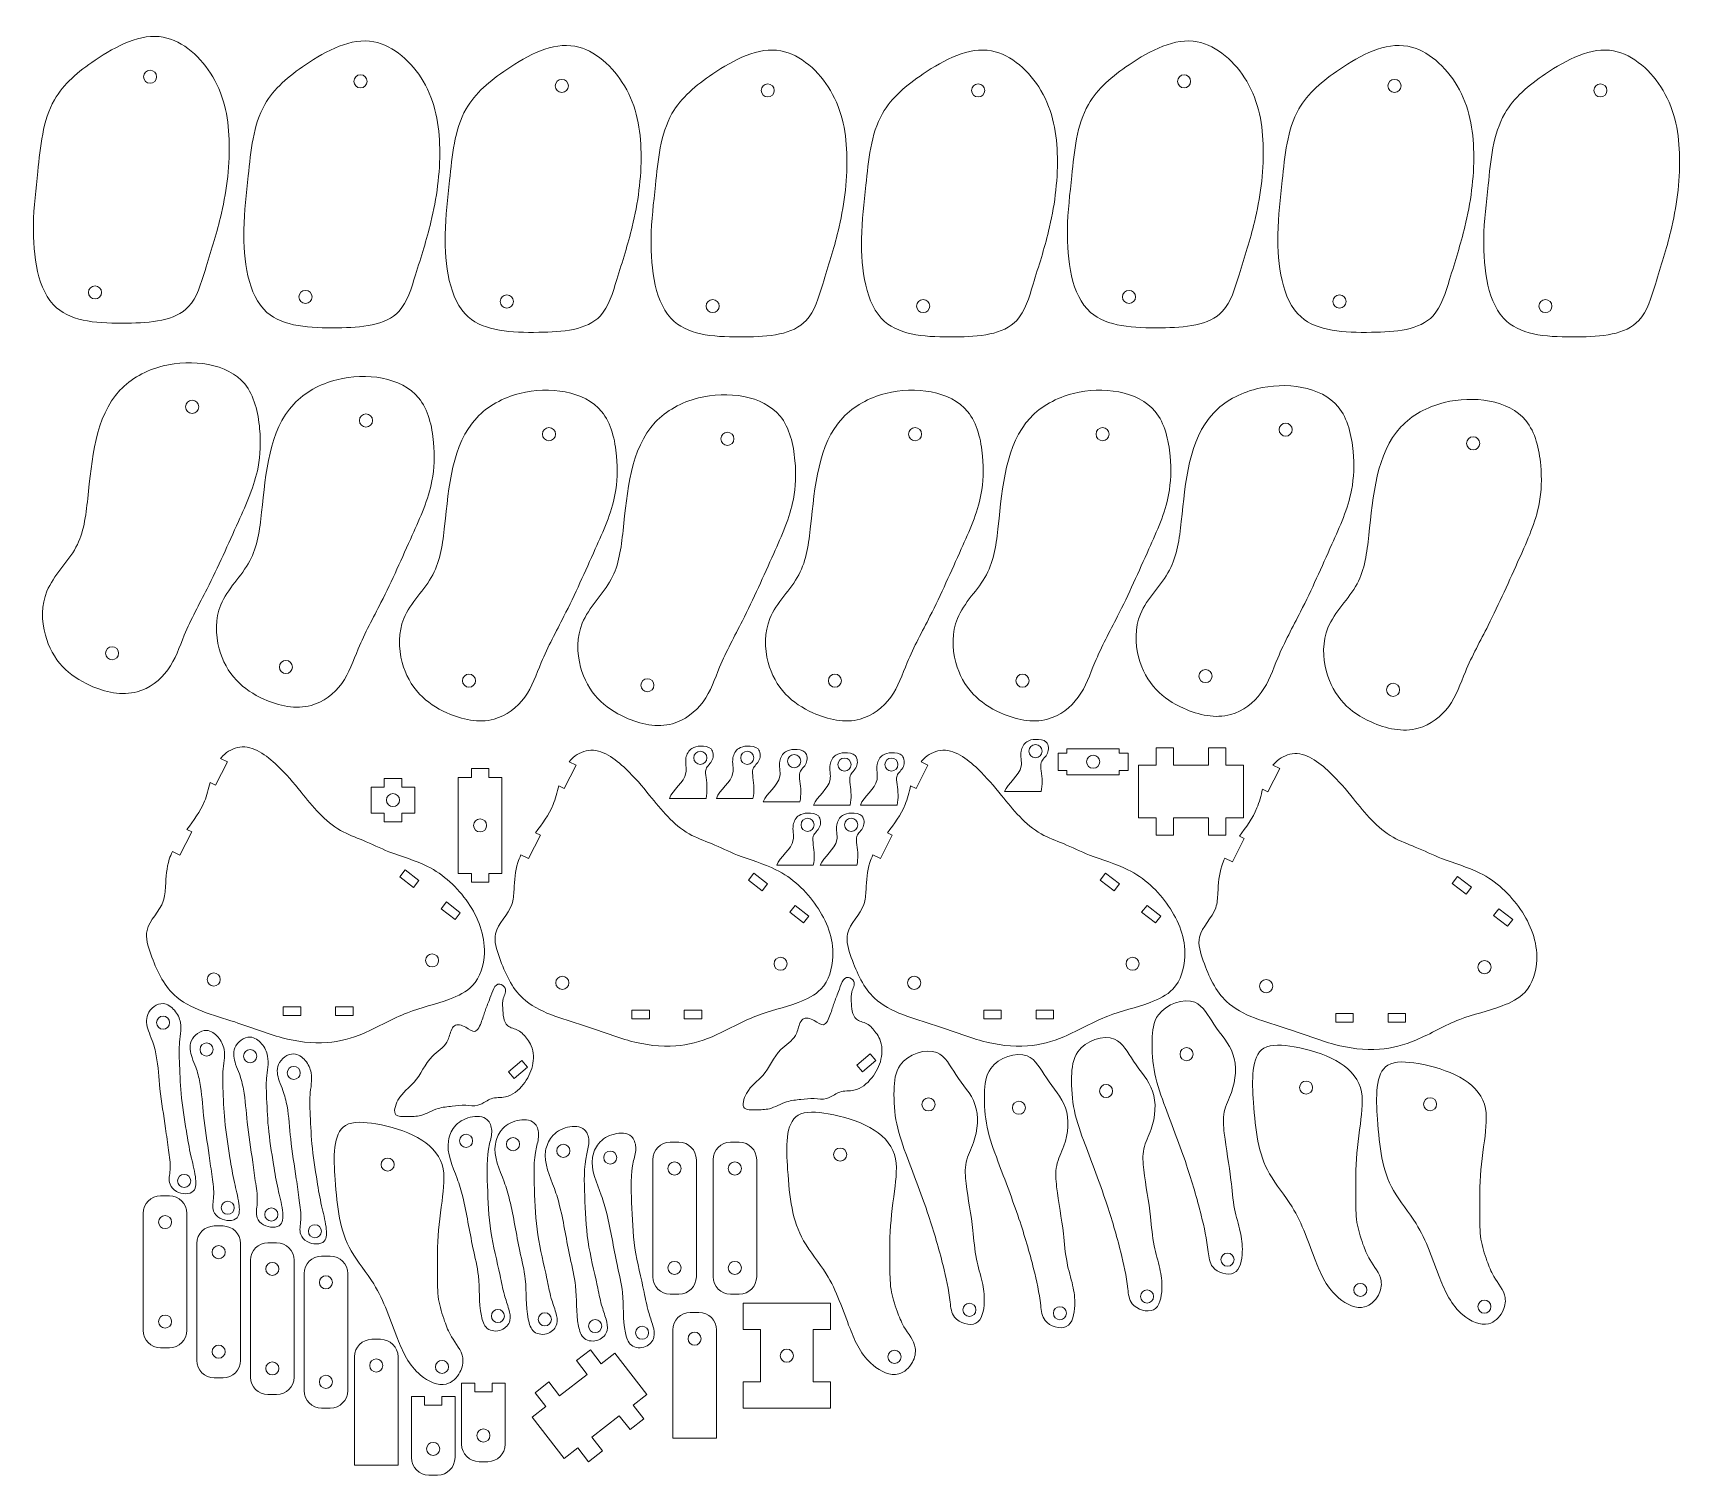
# Model space of a CAD drawing. Header units: inches. Extents: x 0.2 to 23.8, y 1.2 to 21.8.
import ezdxf

# ---------------------------------------------------------------- set-up
doc = ezdxf.new("R2010")
doc.units = ezdxf.units.IN
doc.header["$MEASUREMENT"] = 0

msp = doc.modelspace()

# ---------------------------------------------------------------- linework, layer by layer
at = {"color": 7, "linetype": 'Continuous', "lineweight": 15}
for p, q in [((15.787, 11.576), (15.037, 11.576)), ((15.037, 11.514), (15.037, 11.576)), ((15.787, 11.514), (15.787, 11.576)), ((16.314, 11.588), (16.564, 11.588)), ((16.314, 11.338), (16.314, 11.588)), ((16.564, 11.588), (16.564, 11.338)), ((17.064, 11.588), (17.314, 11.588)), ((17.064, 11.338), (17.064, 11.588)), ((17.314, 11.588), (17.314, 11.338)), ((2.845, 11.053), (3.015, 11.387)), ((3.015, 11.387), (2.916, 11.437)), ((7.837, 11.005), (8.007, 11.339)), ((8.007, 11.339), (7.908, 11.389)), ((12.876, 11.005), (13.046, 11.339)), ((13.046, 11.339), (12.948, 11.389)), ((15.037, 11.514), (14.912, 11.514)), ((14.912, 11.514), (14.912, 11.264)), ((15.787, 11.514), (15.912, 11.514)), ((15.912, 11.264), (15.912, 11.514)), ((16.064, 11.338), (16.314, 11.338)), ((16.064, 11.338), (16.064, 10.588)), ((16.564, 11.338), (17.064, 11.338)), ((17.314, 11.338), (17.564, 11.338)), ((17.564, 11.338), (17.564, 10.588)), ((18.086, 11.291), (17.987, 11.341)), ((2.845, 11.053), (2.768, 11.092)), ((5.261, 11.15), (5.511, 11.15)), ((5.261, 11.025), (5.261, 11.15)), ((5.511, 11.025), (5.511, 11.15)), ((6.321, 9.791), (6.321, 11.166)), ((6.508, 11.166), (6.321, 11.166)), ((6.508, 11.291), (6.758, 11.291)), ((6.508, 11.166), (6.508, 11.291)), ((6.758, 11.166), (6.758, 11.291)), ((6.946, 11.166), (6.758, 11.166)), ((6.946, 9.791), (6.946, 11.166)), ((15.037, 11.264), (14.912, 11.264)), ((15.037, 11.201), (15.037, 11.264)), ((15.787, 11.201), (15.037, 11.201)), ((15.787, 11.201), (15.787, 11.264)), ((15.787, 11.264), (15.912, 11.264)), ((17.916, 10.957), (18.086, 11.291)), ((5.073, 11.025), (5.261, 11.025)), ((5.073, 10.655), (5.073, 11.025)), ((5.511, 11.025), (5.698, 11.025)), ((5.698, 10.655), (5.698, 11.025)), ((7.837, 11.005), (7.76, 11.044)), ((9.345, 10.865), (9.869, 10.865)), ((10.017, 10.865), (10.541, 10.865)), ((12.876, 11.005), (12.799, 11.044)), ((14.144, 10.961), (14.668, 10.961)), ((17.916, 10.957), (17.839, 10.996)), ((5.073, 10.655), (5.261, 10.655)), ((5.261, 10.655), (5.261, 10.53)), ((5.511, 10.655), (5.511, 10.53)), ((5.511, 10.655), (5.698, 10.655)), ((10.689, 10.817), (11.213, 10.817)), ((11.409, 10.769), (11.933, 10.769)), ((12.081, 10.769), (12.605, 10.769)), ((2.335, 10.05), (2.505, 10.384)), ((2.505, 10.384), (2.435, 10.42)), ((5.261, 10.53), (5.511, 10.53)), ((16.314, 10.588), (16.064, 10.588)), ((16.314, 10.338), (16.314, 10.588)), ((16.564, 10.588), (16.564, 10.338)), ((17.064, 10.588), (16.564, 10.588)), ((17.064, 10.338), (17.064, 10.588)), ((17.314, 10.588), (17.314, 10.338)), ((17.564, 10.588), (17.314, 10.588)), ((7.326, 10.002), (7.496, 10.336)), ((7.496, 10.336), (7.426, 10.372)), ((12.366, 10.002), (12.536, 10.336)), ((12.536, 10.336), (12.466, 10.372)), ((16.314, 10.338), (16.564, 10.338)), ((17.064, 10.338), (17.314, 10.338)), ((17.406, 9.954), (17.576, 10.288)), ((17.576, 10.288), (17.506, 10.324)), ((2.335, 10.05), (2.228, 10.104)), ((7.326, 10.002), (7.219, 10.056)), ((12.366, 10.002), (12.259, 10.056)), ((17.406, 9.954), (17.299, 10.008)), ((5.483, 9.741), (5.56, 9.84)), ((5.681, 9.588), (5.483, 9.741)), ((5.56, 9.84), (5.758, 9.687)), ((5.758, 9.687), (5.681, 9.588)), ((6.508, 9.791), (6.321, 9.791)), ((6.508, 9.791), (6.508, 9.666)), ((6.758, 9.791), (6.758, 9.666)), ((6.946, 9.791), (6.758, 9.791)), ((10.475, 9.693), (10.552, 9.792)), ((10.673, 9.54), (10.475, 9.693)), ((10.552, 9.792), (10.749, 9.639)), ((10.881, 9.906), (11.405, 9.906)), ((11.505, 9.906), (12.029, 9.906)), ((15.515, 9.693), (15.591, 9.792)), ((15.712, 9.54), (15.515, 9.693)), ((15.591, 9.792), (15.789, 9.639)), ((20.554, 9.645), (20.631, 9.744)), ((20.631, 9.744), (20.829, 9.591)), ((6.508, 9.666), (6.758, 9.666)), ((10.749, 9.639), (10.673, 9.54)), ((15.789, 9.639), (15.712, 9.54)), ((20.752, 9.492), (20.554, 9.645)), ((20.829, 9.591), (20.752, 9.492)), ((6.076, 9.282), (6.153, 9.381)), ((6.274, 9.129), (6.076, 9.282)), ((6.153, 9.381), (6.35, 9.228)), ((6.35, 9.228), (6.274, 9.129)), ((11.068, 9.234), (11.144, 9.333)), ((11.265, 9.081), (11.068, 9.234)), ((11.144, 9.333), (11.342, 9.18)), ((16.107, 9.234), (16.184, 9.333)), ((16.305, 9.081), (16.107, 9.234)), ((16.184, 9.333), (16.382, 9.18)), ((21.147, 9.186), (21.224, 9.285)), ((21.224, 9.285), (21.421, 9.132)), ((11.342, 9.18), (11.265, 9.081)), ((16.382, 9.18), (16.305, 9.081)), ((21.345, 9.033), (21.147, 9.186)), ((21.421, 9.132), (21.345, 9.033)), ((4.065, 7.88), (3.815, 7.88)), ((3.815, 7.755), (3.815, 7.88)), ((4.065, 7.755), (4.065, 7.88)), ((4.815, 7.88), (4.565, 7.88)), ((4.565, 7.755), (4.565, 7.88)), ((4.815, 7.755), (4.815, 7.88)), ((9.057, 7.832), (8.807, 7.832)), ((8.807, 7.707), (8.807, 7.832)), ((9.057, 7.707), (9.057, 7.832)), ((9.807, 7.832), (9.557, 7.832)), ((9.557, 7.707), (9.557, 7.832)), ((9.807, 7.707), (9.807, 7.832)), ((14.096, 7.832), (13.846, 7.832)), ((13.846, 7.707), (13.846, 7.832)), ((14.096, 7.707), (14.096, 7.832)), ((14.846, 7.832), (14.596, 7.832)), ((14.596, 7.707), (14.596, 7.832)), ((14.846, 7.707), (14.846, 7.832)), ((19.136, 7.784), (18.886, 7.784)), ((18.886, 7.659), (18.886, 7.784)), ((19.136, 7.659), (19.136, 7.784)), ((19.886, 7.784), (19.636, 7.784)), ((19.636, 7.659), (19.636, 7.784)), ((19.886, 7.659), (19.886, 7.784)), ((4.065, 7.755), (3.815, 7.755)), ((4.815, 7.755), (4.565, 7.755)), ((9.057, 7.707), (8.807, 7.707)), ((9.807, 7.707), (9.557, 7.707)), ((14.096, 7.707), (13.846, 7.707)), ((14.846, 7.707), (14.596, 7.707)), ((19.136, 7.659), (18.886, 7.659)), ((19.886, 7.659), (19.636, 7.659)), ((7.039, 6.948), (7.229, 7.11)), ((7.31, 7.015), (7.229, 7.11)), ((12.03, 7.044), (12.22, 7.206)), ((12.111, 6.949), (12.301, 7.111)), ((12.301, 7.111), (12.22, 7.206)), ((7.12, 6.853), (7.039, 6.948)), ((7.12, 6.853), (7.31, 7.015)), ((12.111, 6.949), (12.03, 7.044)), ((9.48, 5.94), (9.355, 5.94)), ((10.344, 5.94), (10.219, 5.94)), ((9.105, 5.69), (9.105, 4.015)), ((9.73, 4.015), (9.73, 5.69)), ((9.969, 5.69), (9.969, 4.015)), ((10.594, 4.015), (10.594, 5.69)), ((2.184, 5.172), (2.059, 5.172)), ((1.809, 4.922), (1.809, 3.247)), ((2.434, 3.247), (2.434, 4.922)), ((2.952, 4.741), (2.827, 4.741)), ((2.577, 4.491), (2.577, 2.816)), ((3.202, 2.816), (3.202, 4.491)), ((3.72, 4.501), (3.595, 4.501)), ((3.345, 4.251), (3.345, 2.576)), ((3.97, 2.576), (3.97, 4.251)), ((4.488, 4.309), (4.363, 4.309)), ((4.113, 4.059), (4.113, 2.384)), ((4.738, 2.384), (4.738, 4.059)), ((9.355, 3.765), (9.48, 3.765)), ((10.219, 3.765), (10.344, 3.765)), ((10.401, 3.259), (10.401, 3.634)), ((11.651, 3.634), (10.401, 3.634)), ((11.651, 3.634), (11.651, 3.259)), ((9.643, 3.502), (9.768, 3.502)), ((5.083, 3.118), (5.208, 3.118)), ((9.393, 1.702), (9.393, 3.252)), ((10.018, 1.702), (10.018, 3.252)), ((10.651, 3.259), (10.401, 3.259)), ((10.651, 2.509), (10.651, 3.259)), ((11.401, 2.509), (11.401, 3.259)), ((11.401, 3.259), (11.651, 3.259)), ((2.059, 2.997), (2.184, 2.997)), ((4.833, 1.318), (4.833, 2.868)), ((5.458, 1.318), (5.458, 2.868)), ((8.014, 2.814), (8.212, 2.967)), ((8.212, 2.967), (8.365, 2.769)), ((8.365, 2.769), (8.562, 2.922)), ((8.562, 2.922), (9.022, 2.33)), ((7.772, 2.31), (8.167, 2.616)), ((8.167, 2.616), (8.014, 2.814)), ((2.827, 2.566), (2.952, 2.566)), ((6.556, 2.491), (6.369, 2.491)), ((6.369, 2.491), (6.369, 1.616)), ((6.556, 2.366), (6.556, 2.491)), ((6.806, 2.366), (6.556, 2.366)), ((6.994, 2.491), (6.806, 2.491)), ((6.806, 2.491), (6.806, 2.366)), ((6.994, 1.616), (6.994, 2.491)), ((7.421, 2.354), (7.619, 2.507)), ((7.619, 2.507), (7.772, 2.31)), ((10.651, 2.509), (10.401, 2.509)), ((10.401, 2.134), (10.401, 2.509)), ((11.401, 2.509), (11.651, 2.509)), ((11.651, 2.134), (11.651, 2.509)), ((3.595, 2.326), (3.72, 2.326)), ((4.363, 2.134), (4.488, 2.134)), ((5.836, 2.299), (5.649, 2.299)), ((5.649, 2.299), (5.649, 1.424)), ((5.836, 2.174), (5.836, 2.299)), ((6.086, 2.174), (5.836, 2.174)), ((6.274, 2.299), (6.086, 2.299)), ((6.086, 2.299), (6.086, 2.174)), ((6.274, 1.424), (6.274, 2.299)), ((7.377, 2.003), (7.574, 2.157)), ((7.574, 2.157), (7.421, 2.354)), ((9.022, 2.33), (8.824, 2.176)), ((8.824, 2.176), (8.977, 1.979)), ((10.401, 2.134), (11.651, 2.134)), ((7.377, 2.003), (7.836, 1.411)), ((8.627, 2.023), (8.232, 1.717)), ((8.78, 1.826), (8.627, 2.023)), ((8.78, 1.826), (8.977, 1.979)), ((8.232, 1.717), (8.385, 1.519)), ((9.393, 1.702), (10.018, 1.702)), ((8.034, 1.564), (7.836, 1.411)), ((8.187, 1.366), (8.034, 1.564)), ((8.187, 1.366), (8.385, 1.519)), ((4.833, 1.318), (5.458, 1.318)), ((6.619, 1.366), (6.744, 1.366)), ((5.899, 1.174), (6.024, 1.174))]:
    msp.add_line(p, q, dxfattribs=at)
for centre, radius in [((1.907, 21.199), 0.0938), ((4.921, 21.133), 0.0938), ((7.804, 21.068), 0.0938), ((10.752, 21.003), 0.0938), ((13.766, 21.003), 0.0938), ((16.714, 21.133), 0.0938), ((19.728, 21.068), 0.0938), ((22.676, 21.003), 0.0938), ((1.119, 18.111), 0.0938), ((4.133, 18.046), 0.0938), ((7.016, 17.98), 0.0938), ((9.964, 17.915), 0.0938), ((12.978, 17.915), 0.0938), ((15.926, 18.046), 0.0938), ((18.94, 17.98), 0.0938), ((21.889, 17.915), 0.0938), ((2.51, 16.472), 0.0938), ((4.999, 16.276), 0.0938), ((7.62, 16.08), 0.0938), ((10.175, 16.014), 0.0938), ((12.862, 16.08), 0.0938), ((15.548, 16.08), 0.0938), ((18.169, 16.145), 0.0938), ((20.855, 15.949), 0.0938), ((1.363, 12.943), 0.0938), ((3.853, 12.746), 0.0938), ((6.474, 12.55), 0.0938), ((9.029, 12.485), 0.0938), ((11.715, 12.55), 0.0938), ((14.401, 12.55), 0.0938), ((17.022, 12.616), 0.0938), ((19.708, 12.419), 0.0938), ((14.587, 11.541), 0.0938), ((9.787, 11.445), 0.0938), ((10.459, 11.445), 0.0938), ((11.131, 11.397), 0.0938), ((11.851, 11.349), 0.0938), ((12.523, 11.349), 0.0938), ((15.412, 11.389), 0.0938), ((5.386, 10.84), 0.0938), ((6.633, 10.478), 0.0938), ((11.323, 10.486), 0.0938), ((11.947, 10.486), 0.0938), ((5.946, 8.544), 0.0938), ((10.937, 8.496), 0.0938), ((15.977, 8.496), 0.0938), ((21.017, 8.448), 0.0938), ((2.819, 8.271), 0.0938), ((7.811, 8.223), 0.0938), ((12.85, 8.223), 0.0938), ((17.89, 8.175), 0.0938), ((2.093, 7.653), 0.0938), ((2.717, 7.269), 0.0938), ((3.341, 7.173), 0.0938), ((16.75, 7.202), 0.0938), ((3.965, 6.933), 0.0938), ((15.598, 6.674), 0.0938), ((18.462, 6.723), 0.0938), ((13.055, 6.482), 0.0938), ((14.35, 6.434), 0.0938), ((20.237, 6.484), 0.0938), ((6.433, 5.961), 0.0938), ((7.105, 5.913), 0.0938), ((7.825, 5.817), 0.0938), ((5.31, 5.62), 0.0938), ((8.497, 5.721), 0.0938), ((11.79, 5.764), 0.0938), ((2.396, 5.386), 0.0938), ((9.417, 5.565), 0.0938), ((10.281, 5.565), 0.0938), ((3.02, 5.002), 0.0938), ((3.644, 4.906), 0.0938), ((2.122, 4.797), 0.0938), ((4.268, 4.666), 0.0938), ((2.89, 4.366), 0.0938), ((17.336, 4.259), 0.0937), ((3.658, 4.126), 0.0938), ((4.426, 3.934), 0.0938), ((9.417, 4.14), 0.0938), ((10.281, 4.14), 0.0938), ((16.184, 3.731), 0.0937), ((19.239, 3.826), 0.0938), ((6.889, 3.452), 0.0938), ((13.64, 3.54), 0.0937), ((14.936, 3.492), 0.0937), ((21.015, 3.586), 0.0938), ((2.122, 3.372), 0.0938), ((7.561, 3.404), 0.0938), ((8.281, 3.308), 0.0938), ((8.953, 3.212), 0.0938), ((9.705, 3.127), 0.0938), ((2.89, 2.941), 0.0938), ((5.146, 2.743), 0.0938), ((11.026, 2.884), 0.0938), ((12.568, 2.867), 0.0938), ((3.658, 2.701), 0.0938), ((4.426, 2.509), 0.0938), ((6.088, 2.723), 0.0938), ((6.681, 1.741), 0.0938), ((5.961, 1.549), 0.0938)]:
    msp.add_circle(centre, radius, dxfattribs=at)
for centre, start, end in [((9.355, 5.69), 90, 180), ((9.48, 5.69), 0, 90), ((10.219, 5.69), 90, 180), ((10.344, 5.69), 0, 90), ((2.059, 4.922), 90, 180), ((2.184, 4.922), 0, 90), ((2.827, 4.491), 90, 180), ((2.952, 4.491), 0, 90), ((3.595, 4.251), 90, 180), ((3.72, 4.251), 0, 90), ((4.363, 4.059), 90, 180), ((4.488, 4.059), 0, 90), ((9.355, 4.015), 180, 270), ((9.48, 4.015), 270, 0), ((10.219, 4.015), 180, 270), ((10.344, 4.015), 270, 0), ((9.643, 3.252), 90, 180), ((9.768, 3.252), 0, 90), ((2.059, 3.247), 180, 270), ((2.184, 3.247), 270, 0), ((5.083, 2.868), 90, 180), ((5.208, 2.868), 0, 90), ((2.827, 2.816), 180, 270), ((2.952, 2.816), 270, 0), ((3.595, 2.576), 180, 270), ((3.72, 2.576), 270, 0), ((4.363, 2.384), 180, 270), ((4.488, 2.384), 270, 0), ((5.899, 1.424), 180, 270), ((6.024, 1.424), 270, 0), ((6.619, 1.616), 180, 270), ((6.744, 1.616), 270, 0)]:
    msp.add_arc(centre, 0.25, start, end, dxfattribs=at)
for points, knots in [([(0.237, 19.072), (0.23, 18.641), (0.342, 17.709), (1.528, 17.647), (2.484, 17.715), (2.717, 18.513), (2.961, 19.257), (3.094, 20.214), (2.931, 21.207), (2.081, 21.988), (1.148, 21.496), (0.392, 20.868), (0.315, 19.914), (0.241, 19.344), (0.237, 19.072)], [0, 0, 0, 0, 0.109929, 0.202397, 0.284224, 0.335388, 0.405959, 0.501198, 0.58986, 0.671199, 0.763591, 0.836455, 0.930609, 1, 1, 1, 1]), ([(3.251, 19.007), (3.244, 18.576), (3.355, 17.643), (4.542, 17.581), (5.498, 17.649), (5.731, 18.447), (5.975, 19.192), (6.108, 20.149), (5.945, 21.141), (5.095, 21.923), (4.162, 21.431), (3.406, 20.802), (3.328, 19.849), (3.255, 19.279), (3.251, 19.007)], [0, 0, 0, 0, 0.109929, 0.202397, 0.284224, 0.335388, 0.405959, 0.501198, 0.58986, 0.671199, 0.763591, 0.836455, 0.930609, 1, 1, 1, 1]), ([(15.044, 19.007), (15.037, 18.576), (15.149, 17.643), (16.336, 17.581), (17.291, 17.649), (17.525, 18.447), (17.768, 19.192), (17.901, 20.149), (17.738, 21.141), (16.888, 21.923), (15.956, 21.431), (15.199, 20.802), (15.122, 19.849), (15.048, 19.279), (15.044, 19.007)], [0, 0, 0, 0, 0.109929, 0.202397, 0.284224, 0.335388, 0.405959, 0.501198, 0.58986, 0.671199, 0.763591, 0.836455, 0.930609, 1, 1, 1, 1]), ([(6.134, 18.941), (6.127, 18.51), (6.238, 17.578), (7.425, 17.516), (8.381, 17.584), (8.614, 18.382), (8.858, 19.126), (8.991, 20.083), (8.827, 21.076), (7.977, 21.858), (7.045, 21.365), (6.288, 20.737), (6.211, 19.783), (6.138, 19.213), (6.134, 18.941)], [0, 0, 0, 0, 0.109929, 0.202397, 0.284224, 0.335388, 0.405959, 0.501198, 0.58986, 0.671199, 0.763591, 0.836455, 0.930609, 1, 1, 1, 1]), ([(9.082, 18.876), (9.075, 18.445), (9.187, 17.513), (10.374, 17.45), (11.329, 17.518), (11.562, 18.316), (11.806, 19.061), (11.939, 20.018), (11.776, 21.011), (10.926, 21.792), (9.993, 21.3), (9.237, 20.671), (9.16, 19.718), (9.086, 19.148), (9.082, 18.876)], [0, 0, 0, 0, 0.109929, 0.202397, 0.284224, 0.335388, 0.405959, 0.501198, 0.58986, 0.671199, 0.763591, 0.836455, 0.930609, 1, 1, 1, 1]), ([(12.096, 18.876), (12.089, 18.445), (12.201, 17.513), (13.387, 17.45), (14.343, 17.518), (14.576, 18.316), (14.82, 19.061), (14.953, 20.018), (14.79, 21.011), (13.94, 21.792), (13.007, 21.3), (12.251, 20.671), (12.174, 19.718), (12.1, 19.148), (12.096, 18.876)], [0, 0, 0, 0, 0.109929, 0.202397, 0.284224, 0.335388, 0.405959, 0.501198, 0.58986, 0.671199, 0.763591, 0.836455, 0.930609, 1, 1, 1, 1]), ([(18.058, 18.941), (18.051, 18.51), (18.163, 17.578), (19.35, 17.516), (20.305, 17.584), (20.539, 18.382), (20.782, 19.126), (20.915, 20.083), (20.752, 21.076), (19.902, 21.858), (18.969, 21.365), (18.213, 20.737), (18.136, 19.783), (18.062, 19.213), (18.058, 18.941)], [0, 0, 0, 0, 0.109929, 0.202397, 0.284224, 0.335388, 0.405959, 0.501198, 0.58986, 0.671199, 0.763591, 0.836455, 0.930609, 1, 1, 1, 1]), ([(21.006, 18.876), (21, 18.445), (21.111, 17.513), (22.298, 17.45), (23.254, 17.518), (23.487, 18.316), (23.73, 19.061), (23.863, 20.018), (23.7, 21.011), (22.85, 21.792), (21.918, 21.3), (21.161, 20.671), (21.084, 19.718), (21.011, 19.148), (21.006, 18.876)], [0, 0, 0, 0, 0.109929, 0.202397, 0.284224, 0.335388, 0.405959, 0.501198, 0.58986, 0.671199, 0.763591, 0.836455, 0.930609, 1, 1, 1, 1]), ([(2.397, 13.201), (2.492, 13.43), (2.785, 13.957), (3.136, 14.754), (3.48, 15.511), (3.5, 16.193), (3.304, 17.059), (2.21, 17.2), (1.14, 16.598), (1.056, 15.45), (0.925, 14.414), (0.353, 13.911), (0.35, 13.223), (0.617, 12.731), (1.092, 12.424), (1.697, 12.288), (2.214, 12.682), (2.327, 13.032), (2.397, 13.201)], [0, 0, 0, 0, 0.060367, 0.147459, 0.214848, 0.259879, 0.31505, 0.412855, 0.470827, 0.603019, 0.661592, 0.723224, 0.774678, 0.816596, 0.855565, 0.911147, 0.955232, 1, 1, 1, 1]), ([(4.887, 13.005), (4.982, 13.233), (5.275, 13.76), (5.626, 14.558), (5.97, 15.315), (5.99, 15.996), (5.794, 16.862), (4.7, 17.003), (3.63, 16.402), (3.546, 15.254), (3.414, 14.218), (2.842, 13.715), (2.84, 13.027), (3.107, 12.534), (3.582, 12.228), (4.187, 12.092), (4.704, 12.486), (4.817, 12.836), (4.887, 13.005)], [0, 0, 0, 0, 0.060367, 0.147459, 0.214848, 0.259879, 0.31505, 0.412855, 0.470827, 0.603019, 0.661592, 0.723224, 0.774678, 0.816596, 0.855565, 0.911147, 0.955232, 1, 1, 1, 1]), ([(7.508, 12.809), (7.603, 13.037), (7.895, 13.564), (8.247, 14.361), (8.591, 15.118), (8.61, 15.8), (8.415, 16.666), (7.32, 16.807), (6.25, 16.205), (6.167, 15.058), (6.035, 14.022), (5.463, 13.519), (5.461, 12.831), (5.728, 12.338), (6.202, 12.032), (6.807, 11.896), (7.325, 12.289), (7.437, 12.639), (7.508, 12.809)], [0, 0, 0, 0, 0.060367, 0.147459, 0.214848, 0.259879, 0.31505, 0.412855, 0.470827, 0.603019, 0.661592, 0.723224, 0.774678, 0.816596, 0.855565, 0.911147, 0.955232, 1, 1, 1, 1]), ([(12.749, 12.809), (12.844, 13.037), (13.137, 13.564), (13.488, 14.361), (13.832, 15.118), (13.852, 15.8), (13.656, 16.666), (12.562, 16.807), (11.492, 16.205), (11.408, 15.058), (11.277, 14.022), (10.705, 13.519), (10.702, 12.831), (10.969, 12.338), (11.444, 12.032), (12.049, 11.896), (12.566, 12.289), (12.679, 12.639), (12.749, 12.809)], [0, 0, 0, 0, 0.060367, 0.147459, 0.214848, 0.259879, 0.31505, 0.412855, 0.470827, 0.603019, 0.661592, 0.723224, 0.774678, 0.816596, 0.855565, 0.911147, 0.955232, 1, 1, 1, 1]), ([(15.436, 12.809), (15.53, 13.037), (15.823, 13.564), (16.175, 14.361), (16.519, 15.118), (16.538, 15.8), (16.342, 16.666), (15.248, 16.807), (14.178, 16.205), (14.095, 15.058), (13.963, 14.022), (13.391, 13.519), (13.388, 12.831), (13.656, 12.338), (14.13, 12.032), (14.735, 11.896), (15.253, 12.289), (15.365, 12.639), (15.436, 12.809)], [0, 0, 0, 0, 0.060367, 0.147459, 0.214848, 0.259879, 0.31505, 0.412855, 0.470827, 0.603019, 0.661592, 0.723224, 0.774678, 0.816596, 0.855565, 0.911147, 0.955232, 1, 1, 1, 1]), ([(18.056, 12.874), (18.151, 13.102), (18.444, 13.629), (18.795, 14.427), (19.139, 15.184), (19.159, 15.866), (18.963, 16.731), (17.869, 16.872), (16.799, 16.271), (16.716, 15.123), (16.584, 14.087), (16.012, 13.584), (16.009, 12.896), (16.276, 12.403), (16.751, 12.097), (17.356, 11.961), (17.873, 12.355), (17.986, 12.705), (18.056, 12.874)], [0, 0, 0, 0, 0.060367, 0.147459, 0.214848, 0.259879, 0.31505, 0.412855, 0.470827, 0.603019, 0.661592, 0.723224, 0.774678, 0.816596, 0.855565, 0.911147, 0.955232, 1, 1, 1, 1]), ([(10.063, 12.743), (10.158, 12.972), (10.451, 13.498), (10.802, 14.296), (11.146, 15.053), (11.166, 15.735), (10.97, 16.6), (9.876, 16.741), (8.806, 16.14), (8.722, 14.992), (8.59, 13.956), (8.018, 13.453), (8.016, 12.765), (8.283, 12.272), (8.758, 11.966), (9.363, 11.83), (9.88, 12.224), (9.993, 12.574), (10.063, 12.743)], [0, 0, 0, 0, 0.060367, 0.147459, 0.214848, 0.259879, 0.31505, 0.412855, 0.470827, 0.603019, 0.661592, 0.723224, 0.774678, 0.816596, 0.855565, 0.911147, 0.955232, 1, 1, 1, 1]), ([(20.743, 12.678), (20.838, 12.906), (21.13, 13.433), (21.482, 14.23), (21.826, 14.987), (21.845, 15.669), (21.65, 16.535), (20.555, 16.676), (19.485, 16.074), (19.402, 14.927), (19.27, 13.891), (18.698, 13.388), (18.695, 12.7), (18.963, 12.207), (19.437, 11.901), (20.042, 11.765), (20.56, 12.158), (20.672, 12.508), (20.743, 12.678)], [0, 0, 0, 0, 0.060367, 0.147459, 0.214848, 0.259879, 0.31505, 0.412855, 0.470827, 0.603019, 0.661592, 0.723224, 0.774678, 0.816596, 0.855565, 0.911147, 0.955232, 1, 1, 1, 1]), ([(2.228, 10.104), (2.21, 10.068), (2.146, 9.913), (2.131, 9.665), (2.111, 9.299), (1.79, 9.034), (1.948, 8.517), (2.235, 7.898), (3.066, 7.705), (3.764, 7.417), (4.409, 7.323), (5.023, 7.494), (5.561, 7.824), (6.118, 7.938), (6.595, 8.167), (6.768, 8.748), (6.506, 9.412), (5.959, 9.914), (5.377, 10.063), (4.977, 10.264), (4.485, 10.435), (4.123, 10.894), (3.737, 11.356), (3.299, 11.694), (3.016, 11.539), (2.951, 11.476), (2.939, 11.463), (2.927, 11.45), (2.916, 11.437)], [0.111717, 0.111717, 0.111717, 0.111717, 0.1206738, 0.148904, 0.1641659, 0.1987067, 0.2236188, 0.2719587, 0.3405409, 0.3918184, 0.4385, 0.4771503, 0.5271779, 0.5729772, 0.600307, 0.6360403, 0.69068, 0.7469129, 0.7893863, 0.8186818, 0.8437191, 0.9006592, 0.9374826, 0.9804937, 1, 1, 1, 1.0037866, 1.0037866, 1.0037866, 1.0037866]), ([(7.219, 10.056), (7.202, 10.02), (7.138, 9.866), (7.123, 9.617), (7.102, 9.251), (6.781, 8.986), (6.94, 8.469), (7.227, 7.85), (8.058, 7.657), (8.756, 7.369), (9.401, 7.275), (10.015, 7.446), (10.553, 7.777), (11.109, 7.89), (11.586, 8.119), (11.76, 8.7), (11.498, 9.364), (10.951, 9.866), (10.369, 10.015), (9.969, 10.216), (9.476, 10.387), (9.115, 10.846), (8.729, 11.308), (8.291, 11.646), (8.007, 11.491), (7.943, 11.428), (7.93, 11.415), (7.919, 11.402), (7.908, 11.389)], [0.111717, 0.111717, 0.111717, 0.111717, 0.1206738, 0.148904, 0.1641659, 0.1987067, 0.2236188, 0.2719587, 0.3405409, 0.3918184, 0.4385, 0.4771503, 0.5271779, 0.5729772, 0.600307, 0.6360403, 0.69068, 0.7469129, 0.7893863, 0.8186818, 0.8437191, 0.9006592, 0.9374826, 0.9804937, 1, 1, 1, 1.0037866, 1.0037866, 1.0037866, 1.0037866]), ([(9.345, 10.865), (9.387, 10.988), (9.644, 11.145), (9.55, 11.427), (9.646, 11.593), (9.795, 11.622), (9.969, 11.604), (9.987, 11.397), (9.847, 11.305), (9.88, 11.097), (9.891, 10.965), (9.869, 10.865)], [0, 0, 0, 0, 0.237102, 0.355085, 0.44147, 0.511004, 0.597826, 0.684225, 0.771372, 0.837925, 1, 1, 1, 1]), ([(10.017, 10.865), (10.059, 10.988), (10.316, 11.145), (10.222, 11.427), (10.318, 11.593), (10.467, 11.622), (10.641, 11.604), (10.659, 11.397), (10.519, 11.305), (10.552, 11.097), (10.563, 10.965), (10.541, 10.865)], [0, 0, 0, 0, 0.237102, 0.355085, 0.44147, 0.511004, 0.597826, 0.684225, 0.771372, 0.837925, 1, 1, 1, 1]), ([(10.689, 10.817), (10.731, 10.94), (10.988, 11.097), (10.894, 11.379), (10.99, 11.546), (11.139, 11.574), (11.313, 11.556), (11.331, 11.349), (11.191, 11.257), (11.224, 11.049), (11.234, 10.917), (11.213, 10.817)], [0, 0, 0, 0, 0.237102, 0.355085, 0.44147, 0.511004, 0.597826, 0.684225, 0.771372, 0.837925, 1, 1, 1, 1]), ([(12.259, 10.056), (12.241, 10.02), (12.178, 9.866), (12.163, 9.617), (12.142, 9.251), (11.821, 8.986), (11.979, 8.469), (12.266, 7.85), (13.097, 7.657), (13.796, 7.369), (14.44, 7.275), (15.055, 7.446), (15.592, 7.777), (16.149, 7.89), (16.626, 8.119), (16.8, 8.7), (16.538, 9.364), (15.991, 9.866), (15.408, 10.015), (15.008, 10.216), (14.516, 10.387), (14.154, 10.846), (13.769, 11.308), (13.331, 11.646), (13.047, 11.491), (12.983, 11.428), (12.97, 11.415), (12.958, 11.402), (12.948, 11.389)], [0.111717, 0.111717, 0.111717, 0.111717, 0.1206738, 0.148904, 0.1641659, 0.1987067, 0.2236188, 0.2719587, 0.3405409, 0.3918184, 0.4385, 0.4771503, 0.5271779, 0.5729772, 0.600307, 0.6360403, 0.69068, 0.7469129, 0.7893863, 0.8186818, 0.8437191, 0.9006592, 0.9374826, 0.9804937, 1, 1, 1, 1.0037866, 1.0037866, 1.0037866, 1.0037866]), ([(14.144, 10.961), (14.187, 11.084), (14.443, 11.241), (14.35, 11.523), (14.446, 11.689), (14.594, 11.718), (14.769, 11.7), (14.787, 11.493), (14.646, 11.401), (14.68, 11.193), (14.69, 11.061), (14.668, 10.961)], [0, 0, 0, 0, 0.237102, 0.355085, 0.44147, 0.511004, 0.597826, 0.684225, 0.771372, 0.837925, 1, 1, 1, 1]), ([(11.409, 10.769), (11.451, 10.892), (11.708, 11.049), (11.614, 11.331), (11.71, 11.498), (11.859, 11.526), (12.033, 11.508), (12.051, 11.301), (11.911, 11.209), (11.944, 11.001), (11.954, 10.869), (11.933, 10.769)], [0, 0, 0, 0, 0.237102, 0.355085, 0.44147, 0.511004, 0.597826, 0.684225, 0.771372, 0.837925, 1, 1, 1, 1]), ([(12.081, 10.769), (12.123, 10.892), (12.38, 11.049), (12.286, 11.331), (12.382, 11.498), (12.531, 11.526), (12.705, 11.508), (12.723, 11.301), (12.582, 11.209), (12.616, 11.001), (12.626, 10.869), (12.605, 10.769)], [0, 0, 0, 0, 0.237102, 0.355085, 0.44147, 0.511004, 0.597826, 0.684225, 0.771372, 0.837925, 1, 1, 1, 1]), ([(17.299, 10.008), (17.281, 9.972), (17.217, 9.818), (17.202, 9.569), (17.182, 9.203), (16.861, 8.938), (17.019, 8.421), (17.306, 7.802), (18.137, 7.609), (18.835, 7.322), (19.48, 7.227), (20.094, 7.398), (20.632, 7.729), (21.189, 7.842), (21.666, 8.071), (21.839, 8.652), (21.577, 9.316), (21.03, 9.818), (20.448, 9.967), (20.048, 10.168), (19.556, 10.339), (19.194, 10.798), (18.808, 11.26), (18.37, 11.598), (18.087, 11.443), (18.022, 11.38), (18.01, 11.367), (17.998, 11.354), (17.987, 11.341)], [0.111717, 0.111717, 0.111717, 0.111717, 0.1206738, 0.148904, 0.1641659, 0.1987067, 0.2236188, 0.2719587, 0.3405409, 0.3918184, 0.4385, 0.4771503, 0.5271779, 0.5729772, 0.600307, 0.6360403, 0.69068, 0.7469129, 0.7893863, 0.8186818, 0.8437191, 0.9006592, 0.9374826, 0.9804937, 1, 1, 1, 1.0037866, 1.0037866, 1.0037866, 1.0037866]), ([(2.768, 11.092), (2.744, 11.001), (2.684, 10.75), (2.53, 10.547), (2.435, 10.42)], [0.03110711, 0.03110711, 0.03110711, 0.03110711, 0.05067034, 0.08441647, 0.08441647, 0.08441647, 0.08441647]), ([(7.76, 11.044), (7.736, 10.953), (7.675, 10.702), (7.522, 10.499), (7.426, 10.372)], [0.03110711, 0.03110711, 0.03110711, 0.03110711, 0.05067034, 0.08441647, 0.08441647, 0.08441647, 0.08441647]), ([(12.799, 11.044), (12.776, 10.953), (12.715, 10.702), (12.561, 10.499), (12.466, 10.372)], [0.03110711, 0.03110711, 0.03110711, 0.03110711, 0.05067034, 0.08441647, 0.08441647, 0.08441647, 0.08441647]), ([(17.839, 10.996), (17.815, 10.905), (17.754, 10.654), (17.601, 10.451), (17.506, 10.324)], [0.03110711, 0.03110711, 0.03110711, 0.03110711, 0.05067034, 0.08441647, 0.08441647, 0.08441647, 0.08441647]), ([(10.881, 9.906), (10.923, 10.028), (11.18, 10.186), (11.086, 10.468), (11.182, 10.634), (11.331, 10.662), (11.505, 10.644), (11.523, 10.437), (11.383, 10.345), (11.416, 10.137), (11.426, 10.005), (11.405, 9.906)], [0, 0, 0, 0, 0.237102, 0.355085, 0.44147, 0.511004, 0.597826, 0.684225, 0.771372, 0.837925, 1, 1, 1, 1]), ([(11.505, 9.906), (11.547, 10.028), (11.804, 10.186), (11.71, 10.468), (11.806, 10.634), (11.955, 10.662), (12.129, 10.644), (12.147, 10.437), (12.007, 10.345), (12.04, 10.137), (12.05, 10.005), (12.029, 9.906)], [0, 0, 0, 0, 0.237102, 0.355085, 0.44147, 0.511004, 0.597826, 0.684225, 0.771372, 0.837925, 1, 1, 1, 1]), ([(10.419, 6.429), (10.448, 6.4), (10.602, 6.406), (10.797, 6.404), (11, 6.532), (11.223, 6.551), (11.411, 6.575), (11.582, 6.544), (11.695, 6.614), (11.817, 6.685), (12.031, 6.656), (12.259, 6.85), (12.396, 7.117), (12.394, 7.368), (12.29, 7.531), (12.189, 7.651), (11.962, 7.689), (11.951, 7.924), (11.942, 8.097), (12.025, 8.234), (11.846, 8.357), (11.773, 8.102), (11.699, 7.937), (11.656, 7.779), (11.568, 7.571), (11.418, 7.699), (11.262, 7.743), (11.192, 7.604), (11.159, 7.422), (10.869, 7.256), (10.733, 6.886), (10.457, 6.725), (10.38, 6.469), (10.419, 6.429)], [0, 0, 0, 0, 0.025479, 0.057543, 0.099956, 0.133034, 0.163896, 0.19156, 0.21193, 0.22561, 0.258492, 0.308276, 0.356004, 0.401629, 0.418999, 0.448323, 0.474483, 0.516873, 0.538668, 0.562806, 0.577899, 0.616936, 0.64534, 0.673284, 0.701187, 0.724121, 0.750378, 0.764142, 0.79167, 0.838296, 0.910523, 0.966354, 1, 1, 1, 1]), ([(5.427, 6.333), (5.457, 6.304), (5.61, 6.31), (5.805, 6.308), (6.008, 6.436), (6.231, 6.455), (6.419, 6.48), (6.59, 6.448), (6.703, 6.518), (6.825, 6.589), (7.04, 6.56), (7.267, 6.755), (7.404, 7.021), (7.403, 7.272), (7.298, 7.435), (7.197, 7.555), (6.97, 7.593), (6.959, 7.828), (6.951, 8.001), (7.033, 8.138), (6.854, 8.261), (6.782, 8.006), (6.707, 7.841), (6.664, 7.683), (6.576, 7.475), (6.427, 7.603), (6.271, 7.648), (6.2, 7.508), (6.168, 7.326), (5.877, 7.16), (5.741, 6.79), (5.465, 6.629), (5.389, 6.373), (5.427, 6.333)], [0, 0, 0, 0, 0.025479, 0.057543, 0.099956, 0.133034, 0.163896, 0.19156, 0.21193, 0.22561, 0.258492, 0.308276, 0.356004, 0.401629, 0.418999, 0.448323, 0.474483, 0.516873, 0.538668, 0.562806, 0.577899, 0.616936, 0.64534, 0.673284, 0.701187, 0.724121, 0.750378, 0.764142, 0.79167, 0.838296, 0.910523, 0.966354, 1, 1, 1, 1]), ([(1.938, 7.398), (1.921, 7.445), (1.869, 7.559), (1.825, 7.793), (2.073, 7.982), (2.274, 7.837), (2.378, 7.617), (2.316, 7.364), (2.33, 7.026), (2.345, 6.611), (2.417, 6.163), (2.483, 5.756), (2.558, 5.497), (2.576, 5.186), (2.298, 5.195), (2.159, 5.352), (2.212, 5.575), (2.169, 5.836), (2.12, 6.224), (2.042, 6.672), (2.022, 7.099), (1.964, 7.328), (1.938, 7.398)], [0, 0, 0, 0, 0.025012, 0.064561, 0.109825, 0.141829, 0.174905, 0.228684, 0.267293, 0.346435, 0.437989, 0.498222, 0.550524, 0.584938, 0.626251, 0.649143, 0.68416, 0.731884, 0.784455, 0.881469, 0.961884, 1, 1, 1, 1]), ([(17.061, 4.371), (17.07, 4.294), (17.086, 4.103), (17.494, 3.979), (17.567, 4.376), (17.525, 4.672), (17.417, 5.01), (17.388, 5.488), (17.297, 5.94), (17.261, 6.38), (17.447, 6.72), (17.489, 7.224), (17.145, 7.581), (16.898, 8.081), (16.29, 7.857), (16.244, 7.363), (16.273, 6.911), (16.491, 6.318), (16.746, 5.659), (16.951, 4.962), (17.039, 4.554), (17.061, 4.371)], [0, 0, 0, 0, 0.025907, 0.061945, 0.09921, 0.132366, 0.170723, 0.218452, 0.296194, 0.330869, 0.365118, 0.427753, 0.485936, 0.533485, 0.5968, 0.638978, 0.694685, 0.752921, 0.853626, 0.938944, 1, 1, 1, 1]), ([(2.562, 7.015), (2.545, 7.061), (2.493, 7.176), (2.449, 7.409), (2.697, 7.598), (2.898, 7.453), (3.002, 7.233), (2.94, 6.98), (2.954, 6.642), (2.969, 6.227), (3.041, 5.779), (3.107, 5.372), (3.182, 5.113), (3.2, 4.802), (2.922, 4.812), (2.783, 4.968), (2.836, 5.191), (2.793, 5.452), (2.744, 5.84), (2.666, 6.288), (2.646, 6.715), (2.588, 6.944), (2.562, 7.015)], [0, 0, 0, 0, 0.025012, 0.064561, 0.109825, 0.141829, 0.174905, 0.228684, 0.267293, 0.346435, 0.437989, 0.498222, 0.550524, 0.584938, 0.626251, 0.649143, 0.68416, 0.731884, 0.784455, 0.881469, 0.961884, 1, 1, 1, 1]), ([(3.186, 6.919), (3.169, 6.965), (3.117, 7.08), (3.073, 7.313), (3.321, 7.502), (3.522, 7.357), (3.626, 7.137), (3.564, 6.884), (3.578, 6.546), (3.593, 6.131), (3.665, 5.683), (3.731, 5.276), (3.806, 5.017), (3.824, 4.706), (3.546, 4.716), (3.407, 4.872), (3.46, 5.095), (3.417, 5.356), (3.368, 5.744), (3.29, 6.193), (3.27, 6.619), (3.212, 6.849), (3.186, 6.919)], [0, 0, 0, 0, 0.025012, 0.064561, 0.109825, 0.141829, 0.174905, 0.228684, 0.267293, 0.346435, 0.437989, 0.498222, 0.550524, 0.584938, 0.626251, 0.649143, 0.68416, 0.731884, 0.784455, 0.881469, 0.961884, 1, 1, 1, 1]), ([(15.909, 3.843), (15.918, 3.766), (15.934, 3.576), (16.342, 3.451), (16.415, 3.848), (16.373, 4.144), (16.265, 4.482), (16.236, 4.96), (16.145, 5.412), (16.109, 5.852), (16.295, 6.192), (16.337, 6.696), (15.993, 7.053), (15.746, 7.553), (15.138, 7.329), (15.092, 6.835), (15.121, 6.384), (15.339, 5.791), (15.594, 5.131), (15.799, 4.434), (15.887, 4.026), (15.909, 3.843)], [0, 0, 0, 0, 0.025907, 0.061945, 0.09921, 0.132366, 0.170723, 0.218452, 0.296194, 0.330869, 0.365118, 0.427753, 0.485936, 0.533485, 0.5968, 0.638978, 0.694685, 0.752921, 0.853626, 0.938944, 1, 1, 1, 1]), ([(17.858, 7.286), (17.67, 7.174), (17.71, 6.345), (17.791, 5.604), (18.354, 4.955), (18.561, 4.301), (18.815, 3.73), (19.272, 3.502), (19.512, 3.724), (19.572, 4.01), (19.372, 4.224), (19.266, 4.506), (19.17, 4.801), (19.178, 5.159), (19.165, 5.632), (19.232, 6.141), (19.338, 6.969), (18.549, 7.303), (17.961, 7.347), (17.858, 7.286)], [0, 0, 0, 0, 0.086473, 0.201224, 0.263841, 0.35744, 0.42531, 0.467876, 0.496265, 0.519241, 0.556864, 0.583624, 0.618875, 0.657601, 0.700502, 0.773447, 0.830648, 0.952544, 1, 1, 1, 1]), ([(3.81, 6.679), (3.793, 6.725), (3.741, 6.84), (3.697, 7.073), (3.945, 7.262), (4.146, 7.117), (4.249, 6.897), (4.188, 6.644), (4.202, 6.306), (4.217, 5.891), (4.289, 5.443), (4.355, 5.037), (4.43, 4.777), (4.448, 4.466), (4.17, 4.476), (4.031, 4.632), (4.084, 4.855), (4.041, 5.117), (3.992, 5.505), (3.914, 5.953), (3.894, 6.379), (3.836, 6.609), (3.81, 6.679)], [0, 0, 0, 0, 0.025012, 0.064561, 0.109825, 0.141829, 0.174905, 0.228684, 0.267293, 0.346435, 0.437989, 0.498222, 0.550524, 0.584938, 0.626251, 0.649143, 0.68416, 0.731884, 0.784455, 0.881469, 0.961884, 1, 1, 1, 1]), ([(13.365, 3.651), (13.374, 3.574), (13.39, 3.384), (13.798, 3.259), (13.871, 3.656), (13.829, 3.952), (13.721, 4.29), (13.692, 4.768), (13.601, 5.22), (13.565, 5.66), (13.752, 6), (13.794, 6.504), (13.449, 6.861), (13.202, 7.361), (12.594, 7.137), (12.549, 6.643), (12.577, 6.192), (12.795, 5.599), (13.05, 4.939), (13.255, 4.242), (13.343, 3.834), (13.365, 3.651)], [0, 0, 0, 0, 0.025907, 0.061945, 0.09921, 0.132366, 0.170723, 0.218452, 0.296194, 0.330869, 0.365118, 0.427753, 0.485936, 0.533485, 0.5968, 0.638978, 0.694685, 0.752921, 0.853626, 0.938944, 1, 1, 1, 1]), ([(14.661, 3.604), (14.67, 3.526), (14.686, 3.336), (15.094, 3.211), (15.167, 3.608), (15.125, 3.904), (15.017, 4.242), (14.988, 4.72), (14.897, 5.172), (14.861, 5.612), (15.048, 5.952), (15.09, 6.456), (14.745, 6.813), (14.498, 7.313), (13.89, 7.089), (13.845, 6.595), (13.873, 6.144), (14.091, 5.551), (14.346, 4.891), (14.551, 4.194), (14.639, 3.786), (14.661, 3.604)], [0, 0, 0, 0, 0.025907, 0.061945, 0.09921, 0.132366, 0.170723, 0.218452, 0.296194, 0.330869, 0.365118, 0.427753, 0.485936, 0.533485, 0.5968, 0.638978, 0.694685, 0.752921, 0.853626, 0.938944, 1, 1, 1, 1]), ([(19.634, 7.046), (19.446, 6.934), (19.486, 6.105), (19.567, 5.364), (20.13, 4.715), (20.337, 4.061), (20.591, 3.49), (21.047, 3.262), (21.288, 3.484), (21.348, 3.77), (21.148, 3.984), (21.042, 4.266), (20.946, 4.561), (20.954, 4.919), (20.941, 5.392), (21.008, 5.901), (21.114, 6.73), (20.325, 7.063), (19.737, 7.107), (19.634, 7.046)], [0, 0, 0, 0, 0.086473, 0.201224, 0.263841, 0.35744, 0.42531, 0.467876, 0.496265, 0.519241, 0.556864, 0.583624, 0.618875, 0.657601, 0.700502, 0.773447, 0.830648, 0.952544, 1, 1, 1, 1]), ([(11.186, 6.326), (10.999, 6.215), (11.039, 5.386), (11.119, 4.644), (11.683, 3.995), (11.889, 3.341), (12.144, 2.77), (12.6, 2.543), (12.84, 2.764), (12.901, 3.05), (12.701, 3.264), (12.595, 3.546), (12.498, 3.841), (12.506, 4.2), (12.493, 4.672), (12.56, 5.181), (12.666, 6.01), (11.878, 6.343), (11.289, 6.388), (11.186, 6.326)], [0, 0, 0, 0, 0.086473, 0.201224, 0.263841, 0.35744, 0.42531, 0.467876, 0.496265, 0.519241, 0.556864, 0.583624, 0.618875, 0.657601, 0.700502, 0.773447, 0.830648, 0.952544, 1, 1, 1, 1]), ([(4.707, 6.182), (4.519, 6.071), (4.559, 5.242), (4.64, 4.5), (5.203, 3.851), (5.41, 3.197), (5.664, 2.627), (6.121, 2.399), (6.361, 2.62), (6.421, 2.906), (6.221, 3.121), (6.115, 3.402), (6.019, 3.698), (6.027, 4.056), (6.014, 4.528), (6.081, 5.037), (6.187, 5.866), (5.398, 6.199), (4.81, 6.244), (4.707, 6.182)], [0, 0, 0, 0, 0.086473, 0.201224, 0.263841, 0.35744, 0.42531, 0.467876, 0.496265, 0.519241, 0.556864, 0.583624, 0.618875, 0.657601, 0.700502, 0.773447, 0.830648, 0.952544, 1, 1, 1, 1]), ([(6.305, 5.423), (6.337, 5.335), (6.43, 5.011), (6.498, 4.538), (6.642, 3.972), (6.605, 3.589), (6.707, 3.241), (6.946, 3.219), (7.086, 3.377), (7.044, 3.569), (6.969, 3.773), (6.899, 4.151), (6.763, 4.663), (6.74, 5.296), (6.722, 5.788), (6.82, 6.096), (6.745, 6.317), (6.471, 6.32), (6.257, 6.19), (6.115, 5.85), (6.242, 5.6), (6.305, 5.423)], [0, 0, 0, 0, 0.04046, 0.15033, 0.210445, 0.295315, 0.324277, 0.354468, 0.380869, 0.404776, 0.43622, 0.478419, 0.573139, 0.669709, 0.758273, 0.787002, 0.811421, 0.84774, 0.886903, 0.9186, 1, 1, 1, 1]), ([(6.977, 5.375), (7.009, 5.287), (7.102, 4.963), (7.17, 4.49), (7.314, 3.924), (7.277, 3.541), (7.379, 3.193), (7.618, 3.171), (7.758, 3.329), (7.716, 3.521), (7.64, 3.725), (7.571, 4.103), (7.435, 4.615), (7.412, 5.249), (7.394, 5.74), (7.492, 6.048), (7.417, 6.269), (7.143, 6.272), (6.929, 6.142), (6.787, 5.802), (6.914, 5.552), (6.977, 5.375)], [0, 0, 0, 0, 0.04046, 0.15033, 0.210445, 0.295315, 0.324277, 0.354468, 0.380869, 0.404776, 0.43622, 0.478419, 0.573139, 0.669709, 0.758273, 0.787002, 0.811421, 0.84774, 0.886903, 0.9186, 1, 1, 1, 1]), ([(7.697, 5.279), (7.729, 5.191), (7.822, 4.867), (7.89, 4.394), (8.034, 3.828), (7.996, 3.445), (8.099, 3.097), (8.338, 3.075), (8.478, 3.233), (8.436, 3.425), (8.36, 3.629), (8.291, 4.007), (8.155, 4.519), (8.132, 5.153), (8.113, 5.644), (8.212, 5.952), (8.137, 6.173), (7.863, 6.176), (7.649, 6.046), (7.507, 5.706), (7.634, 5.456), (7.697, 5.279)], [0, 0, 0, 0, 0.04046, 0.15033, 0.210445, 0.295315, 0.324277, 0.354468, 0.380869, 0.404776, 0.43622, 0.478419, 0.573139, 0.669709, 0.758273, 0.787002, 0.811421, 0.84774, 0.886903, 0.9186, 1, 1, 1, 1]), ([(8.369, 5.183), (8.401, 5.095), (8.494, 4.771), (8.562, 4.298), (8.706, 3.732), (8.668, 3.349), (8.771, 3.001), (9.01, 2.979), (9.15, 3.137), (9.107, 3.33), (9.032, 3.533), (8.963, 3.911), (8.827, 4.423), (8.804, 5.057), (8.785, 5.548), (8.883, 5.856), (8.809, 6.077), (8.535, 6.08), (8.321, 5.95), (8.179, 5.61), (8.306, 5.36), (8.369, 5.183)], [0, 0, 0, 0, 0.04046, 0.15033, 0.210445, 0.295315, 0.324277, 0.354468, 0.380869, 0.404776, 0.43622, 0.478419, 0.573139, 0.669709, 0.758273, 0.787002, 0.811421, 0.84774, 0.886903, 0.9186, 1, 1, 1, 1])]:
    msp.add_open_spline(points, degree=3, knots=knots, dxfattribs=at)

doc.saveas('drawing.dxf')
